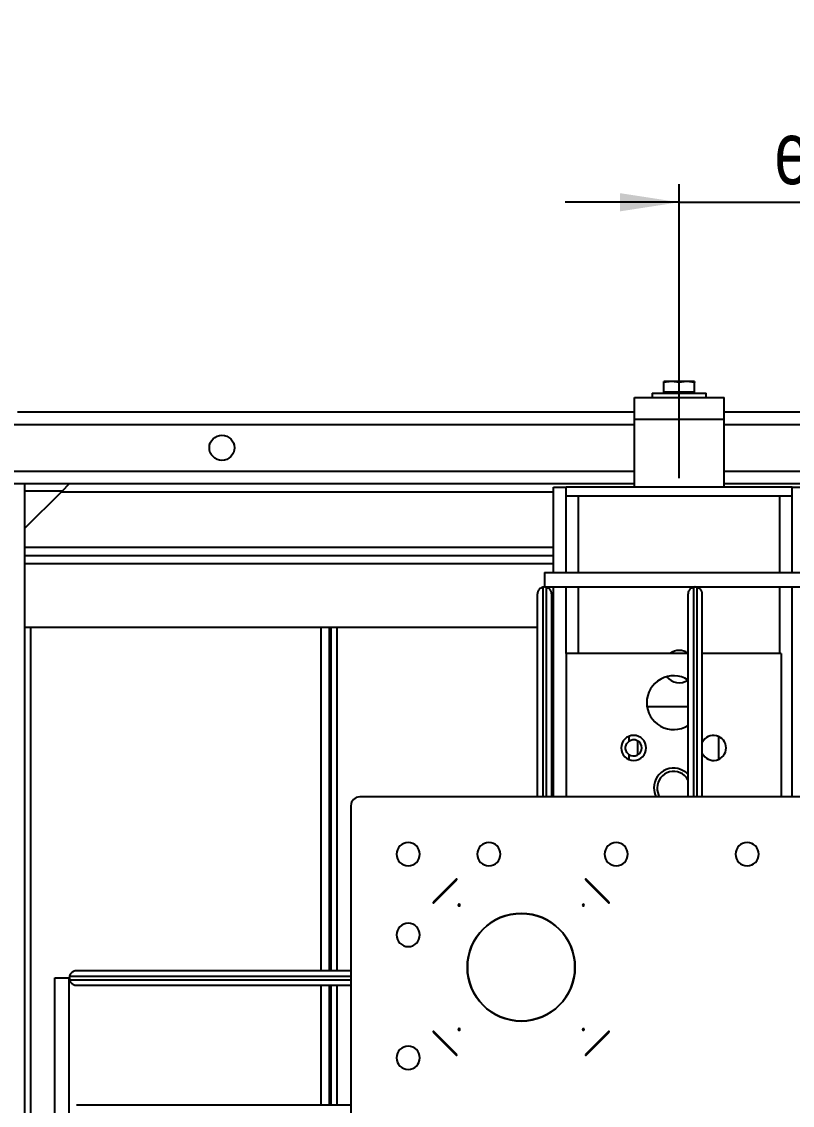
# Model space of a CAD drawing. Header units: millimetres. Extents: x -507 to 594, y -6 to 528.
# Drawn here: x 189.7 to 232.7, y 118.7 to 179.1 of the extents above; entities that cross this region are included whole.
import ezdxf

# ---------------------------------------------------------------- set-up
doc = ezdxf.new("R2010")
doc.units = ezdxf.units.MM
doc.layers.add('FORMAT', color=7, linetype='Continuous')
doc.styles.add('SLDTEXTSTYLE2', font='TXT', dxfattribs={"width": 0.75})
doc.styles.add('SLDTEXTSTYLE3', font='TXT', dxfattribs={"width": 0.694444, "bigfont": 'bigfont'})
doc.dimstyles.new('SLDDIMSTYLE2', dxfattribs={"dimtxt": 3.5, "dimasz": 3.302, "dimexe": 0, "dimexo": 0.0625, "dimgap": 0.875, "dimtad": 1, "dimlfac": 10, "dimrnd": 1e-09, "dimzin": 12, "dimdsep": 46, "dimtxsty": 'SLDTEXTSTYLE2', "dimsah": 1, "dimcen": 0.09, "dimadec": 0, "dimazin": 3, "dimtfac": 1, "dimtmove": 0, "dimatfit": 0, "dimfxl": 0, "dimfrac": 2, "dimtolj": 1, "dimtzin": 12, "dimarcsym": 0})

# ---------------------------------------------------------------- blocks, each defined once
blk = doc.blocks.new('_D_2')
at = {"layer": 'FORMAT'}
for p, q in [((226.381, 153.682), (226.381, 170.072)), ((278.381, 153.682), (278.381, 170.072)), ((226.381, 169.072), (220.031, 169.072)), ((226.381, 169.072), (278.381, 169.072)), ((278.381, 169.072), (284.731, 169.072))]:
    blk.add_line(p, q, dxfattribs=at)
for points in [[(226.381, 169.072), (223.079, 169.58), (223.079, 168.564)], [(278.381, 169.072), (281.683, 168.564), (281.683, 169.58)]]:
    blk.add_solid(points, dxfattribs=at)
at = {"layer": 'FORMAT', "char_height": 3.5, "attachment_point": 1}
for s, insert, style in [('370 ↔ 670', (240.996, 179.14), 'SLDTEXTSTYLE3'), ('entraxe / spacing', (231.697, 173.584), 'SLDTEXTSTYLE2')]:
    blk.add_mtext(s, dxfattribs=dict(at, insert=insert, style=style))

msp = doc.modelspace()

# ---------------------------------------------------------------- linework, layer by layer
at = {"color": 7, "linetype": 'Continuous', "lineweight": 25}
for p, q in [((225.956, 159.0723), (225.531, 159.0723)), ((225.531, 158.4923), (225.531, 159.0244)), ((226.806, 159.0723), (225.956, 159.0723)), ((226.381, 158.4923), (226.381, 159.0244)), ((227.231, 159.0244), (226.806, 159.0723)), ((227.231, 159.0723), (226.806, 159.0723)), ((227.231, 159.0723), (227.231, 159.0244)), ((227.231, 158.4923), (227.231, 159.0244)), ((224.881, 158.4323), (224.881, 158.1823)), ((224.881, 158.4323), (227.881, 158.4323)), ((226.381, 158.4923), (225.531, 158.4923)), ((225.6495, 158.4923), (225.6495, 158.4323)), ((227.231, 158.4923), (226.381, 158.4923)), ((227.1125, 158.4323), (227.1125, 158.4923)), ((227.881, 158.1823), (227.881, 158.4323)), ((223.881, 156.9823), (223.881, 158.1823)), ((223.881, 158.1823), (228.881, 158.1823)), ((228.881, 156.9823), (228.881, 158.1823)), ((189.481, 157.3823), (223.881, 157.3823)), ((228.881, 157.3823), (275.881, 157.3823)), ((223.881, 153.1823), (223.881, 156.9823)), ((223.881, 156.9823), (228.881, 156.9823)), ((228.881, 153.1823), (228.881, 156.9823)), ((189.181, 153.3823), (189.881, 153.3823)), ((189.881, 153.3823), (189.881, 68.3823)), ((189.881, 153.3823), (223.881, 153.3823)), ((191.931, 152.9323), (189.881, 150.8823)), ((192.381, 153.3823), (191.931, 152.9323)), ((219.381, 148.4209), (219.381, 153.1823)), ((219.381, 153.1823), (220.071, 153.1823)), ((232.691, 153.1823), (220.071, 153.1823)), ((220.071, 148.4209), (220.071, 153.1823)), ((228.881, 153.3823), (275.881, 153.3823)), ((232.691, 148.4209), (232.691, 153.1823)), ((232.691, 153.1823), (233.381, 153.1823)), ((232.691, 152.6823), (220.071, 152.6823)), ((189.881, 149.3823), (219.381, 149.3823)), ((218.871, 148.4209), (218.871, 147.6209)), ((218.871, 148.4209), (286.071, 148.4209)), ((218.771, 147.6082), (218.771, 135.9209)), ((218.871, 147.6209), (249.071, 147.6209)), ((218.971, 147.6082), (218.971, 135.9209)), ((219.381, 135.9209), (219.381, 147.6209)), ((220.071, 143.9209), (220.071, 147.6209)), ((227.171, 147.6082), (227.171, 135.9209)), ((227.371, 147.6082), (227.371, 135.9209)), ((232.691, 135.9209), (232.691, 147.6209)), ((218.471, 147.2209), (218.471, 135.9209)), ((219.271, 135.9209), (219.271, 147.2209)), ((226.871, 147.2209), (226.871, 135.9209)), ((227.671, 135.9209), (227.671, 147.2209)), ((189.881, 145.3823), (218.471, 145.3823)), ((206.881, 126.2209), (206.881, 145.3823)), ((206.981, 126.2209), (206.981, 145.3823)), ((219.271, 145.3823), (219.381, 145.3823)), ((220.071, 143.9209), (220.071, 135.9209)), ((226.871, 143.9209), (220.071, 143.9209)), ((232.071, 143.9209), (227.671, 143.9209)), ((232.071, 143.9209), (232.071, 135.9209)), ((224.5864, 140.9566), (226.871, 140.9566)), ((224.071, 138.2585), (224.071, 139.0382)), ((226.871, 135.9691), (226.8418, 135.9209)), ((208.071, 135.4209), (208.071, 85.4209)), ((295.571, 135.9209), (208.571, 135.9209)), ((213.9416, 131.3231), (212.6688, 130.0503)), ((212.7054, 130.0137), (213.9782, 131.2865)), ((221.1638, 131.2865), (222.4365, 130.0137)), ((222.4731, 130.0503), (221.2004, 131.3231)), ((214.0706, 129.9209), (214.071, 129.9209)), ((214.071, 129.9209), (214.071, 129.9213)), ((214.1417, 129.9209), (214.071, 129.9209)), ((214.071, 129.9209), (214.071, 129.8502)), ((221.0713, 129.9209), (221.0003, 129.9209)), ((191.571, 95.8209), (191.571, 125.8209)), ((191.571, 125.8209), (192.371, 125.8209)), ((192.371, 95.8209), (192.371, 125.8209)), ((192.3837, 125.9209), (208.071, 125.9209)), ((192.3837, 125.7209), (208.071, 125.7209)), ((208.071, 126.2209), (192.771, 126.2209)), ((192.771, 125.4209), (208.071, 125.4209)), ((206.881, 118.7209), (206.881, 125.4209)), ((206.981, 118.7209), (206.981, 125.4209)), ((212.6688, 122.7916), (213.9416, 121.5188)), ((213.9782, 121.5554), (212.7054, 122.8282)), ((214.071, 122.9917), (214.071, 122.9206)), ((222.4365, 122.8282), (221.1638, 121.5554)), ((221.2004, 121.5188), (222.4731, 122.7916)), ((208.071, 118.7209), (192.771, 118.7209))]:
    msp.add_line(p, q, dxfattribs=at)
at = {"color": 8, "linetype": 'Continuous', "lineweight": 25}
for p, q in [((188.781, 156.6823), (223.881, 156.6823)), ((228.881, 156.6823), (275.881, 156.6823)), ((186.181, 154.0823), (223.881, 154.0823)), ((228.881, 154.0823), (275.881, 154.0823)), ((189.881, 152.9823), (191.981, 152.9823)), ((191.931, 152.9323), (219.381, 152.9323)), ((220.771, 148.4209), (220.771, 152.6823)), ((231.991, 148.4209), (231.991, 152.6823)), ((189.881, 149.8323), (219.381, 149.8323)), ((189.881, 148.9323), (219.381, 148.9323)), ((220.771, 143.9209), (220.771, 147.6209)), ((231.991, 143.9209), (231.991, 147.6209)), ((190.2184, 73.1823), (190.2184, 145.3823)), ((206.4184, 126.2209), (206.4184, 145.3823)), ((207.3184, 126.2209), (207.3184, 145.3823)), ((223.571, 139.2931), (223.571, 139.008)), ((228.571, 139.2931), (228.571, 138.0036)), ((223.571, 138.2887), (223.571, 138.0036)), ((214.1463, 129.856), (214.071, 129.856)), ((221.076, 129.856), (220.9957, 129.856)), ((206.4184, 118.7209), (206.4184, 125.4209)), ((207.3184, 118.7209), (207.3184, 125.4209))]:
    msp.add_line(p, q, dxfattribs=at)
at = {"color": 7, "linetype": 'Continuous', "lineweight": 25}
for centre, radius in [((200.881, 155.3823), 0.7), ((217.571, 126.4209), 3)]:
    msp.add_circle(centre, radius, dxfattribs=at)
for centre, radius, start, end in [((218.871, 147.2209), 0.4, 75.522488, 104.477512), ((227.271, 147.2209), 0.4, 75.522488, 104.477512), ((226.381, 143.1823), 0.9, 90, 124.838075), ((226.381, 143.1823), 0.9, 57.013293, 90), ((226.071, 141.1709), 1.5, 57.332936, 180), ((226.381, 143.1823), 0.9, 218.755031, 302.986707), ((226.071, 141.1709), 1.5, 180, 302.230953), ((223.8436, 138.6483), 0.7, 0, 180), ((223.8436, 138.6483), 0.4513, 0, 127.161447), ((228.2984, 138.6483), 0.7, 0, 153.671539), ((223.8436, 138.6483), 0.7, 180, 0), ((223.8436, 138.6483), 0.4513, 232.838553, 0), ((228.2984, 138.6483), 0.7, 206.328461, 0), ((226.071, 136.4209), 1.1, 43.341758, 180), ((226.071, 136.4209), 0.9188, 29.459807, 180), ((226.071, 136.4209), 1.1, 180, 207.035692), ((226.071, 136.4209), 0.9188, 180, 212.969197), ((208.571, 135.4209), 0.5, 90, 180), ((211.271, 132.7209), 0.65, 0, 180), ((215.771, 132.7209), 0.65, 90, 180), ((215.771, 132.7209), 0.65, 0, 90), ((222.871, 132.7209), 0.65, 90, 180), ((222.871, 132.7209), 0.65, 0, 90), ((230.171, 132.7209), 0.65, 90, 180), ((230.171, 132.7209), 0.65, 0, 90), ((211.271, 132.7209), 0.65, 180, 0), ((215.771, 132.7209), 0.65, 180, 270), ((215.771, 132.7209), 0.65, 270, 0), ((222.871, 132.7209), 0.65, 180, 270), ((222.871, 132.7209), 0.65, 270, 0), ((230.171, 132.7209), 0.65, 180, 270), ((230.171, 132.7209), 0.65, 270, 0), ((213.9599, 131.3048), 0.0259, 315, 135), ((221.1821, 131.3048), 0.0259, 45, 225), ((212.6871, 130.032), 0.0259, 135, 315), ((214.1062, 129.8858), 0.05, 90, 270), ((214.1062, 129.8858), 0.05, 270, 90), ((221.0358, 129.8858), 0.05, 0, 180), ((222.4548, 130.032), 0.0259, 225, 45), ((217.571, 126.4209), 3, 90, 270), ((217.571, 126.4209), 3, 270, 90), ((221.0358, 129.8858), 0.05, 180, 0), ((211.271, 128.2209), 0.65, 0, 180), ((211.271, 128.2209), 0.65, 180, 0), ((192.771, 125.8209), 0.4, 165.522488, 194.477512), ((212.6871, 122.8099), 0.0259, 45, 225), ((214.1062, 122.9561), 0.05, 0, 180), ((214.1062, 122.9561), 0.05, 180, 0), ((221.0358, 122.9561), 0.05, 90, 270), ((221.0358, 122.9561), 0.05, 270, 90), ((222.4548, 122.8099), 0.0259, 315, 135), ((211.271, 121.3709), 0.65, 0, 180), ((213.9599, 121.5371), 0.0259, 225, 45), ((221.1821, 121.5371), 0.0259, 135, 315), ((211.271, 121.3709), 0.65, 180, 0)]:
    msp.add_arc(centre, radius, start, end, dxfattribs=at)
for points, knots in [([(225.956, 159.0723), (225.9206, 159.0716), (225.8496, 159.0704), (225.7432, 159.0604), (225.6368, 159.0455), (225.5663, 159.0314), (225.531, 159.0244)], [0, 0, 0, 0, 0.2485818, 0.4978112, 0.7486961, 1, 1, 1, 1]), ([(225.531, 159.0244), (225.531, 159.0314), (225.531, 159.0453), (225.531, 159.0603), (225.531, 159.0704), (225.531, 159.0716), (225.531, 159.0723)], [0, 0, 0, 0, 0.2488583, 0.49808, 0.7487234, 1, 1, 1, 1]), ([(226.381, 159.0244), (226.346, 159.0314), (226.2761, 159.0453), (226.1701, 159.0603), (226.0634, 159.0704), (225.9918, 159.0716), (225.956, 159.0723)], [0, 0, 0, 0, 0.24885833, 0.49808005, 0.74872337, 1, 1, 1, 1]), ([(226.806, 159.0723), (226.7706, 159.0716), (226.6996, 159.0704), (226.5932, 159.0604), (226.4868, 159.0455), (226.4163, 159.0314), (226.381, 159.0244)], [0, 0, 0, 0, 0.2485818, 0.4978112, 0.7486961, 1, 1, 1, 1]), ([(218.771, 147.6082), (218.7354, 147.5961), (218.6679, 147.5731), (218.5896, 147.5102), (218.5374, 147.4449), (218.5037, 147.3841), (218.4767, 147.3104), (218.4728, 147.2497), (218.471, 147.2209)], [0, 0, 0, 0, 0.2798083, 0.529641, 0.6508819, 0.7590737, 0.8859733, 1, 1, 1, 1]), ([(219.271, 147.2209), (219.2692, 147.2497), (219.2665, 147.2939), (219.2512, 147.3474), (219.2328, 147.3944), (219.2045, 147.4449), (219.1525, 147.5102), (219.074, 147.5731), (219.0066, 147.5961), (218.971, 147.6082)], [0, 0, 0, 0, 0.1139479, 0.1750301, 0.2412375, 0.3493056, 0.4705763, 0.7203065, 1, 1, 1, 1]), ([(227.171, 147.6082), (227.1354, 147.5961), (227.0679, 147.5731), (226.9896, 147.5102), (226.9374, 147.4449), (226.9037, 147.3841), (226.8767, 147.3104), (226.8728, 147.2497), (226.871, 147.2209)], [0, 0, 0, 0, 0.2798083, 0.529641, 0.6508819, 0.7590737, 0.8859733, 1, 1, 1, 1]), ([(227.671, 147.2209), (227.6692, 147.2497), (227.6665, 147.2939), (227.6512, 147.3474), (227.6328, 147.3944), (227.6045, 147.4449), (227.5525, 147.5102), (227.474, 147.5731), (227.4066, 147.5961), (227.371, 147.6082)], [0, 0, 0, 0, 0.1139479, 0.1750301, 0.2412375, 0.3493056, 0.4705763, 0.7203065, 1, 1, 1, 1]), ([(223.3923, 138.6483), (223.3946, 138.6831), (223.3993, 138.7533), (223.437, 138.8525), (223.4935, 138.9409), (223.5455, 138.9859), (223.571, 139.008)], [0, 0, 0, 0, 0.2504683, 0.5054449, 0.757824, 1, 1, 1, 1]), ([(223.571, 138.2887), (223.5455, 138.3108), (223.4934, 138.3558), (223.437, 138.4442), (223.3993, 138.5434), (223.3946, 138.6135), (223.3923, 138.6483)], [0, 0, 0, 0, 0.2427347, 0.4946965, 0.7492247, 1, 1, 1, 1]), ([(192.771, 126.2209), (192.7422, 126.2192), (192.6981, 126.2165), (192.6446, 126.2012), (192.5975, 126.1828), (192.547, 126.1545), (192.4817, 126.1024), (192.4189, 126.024), (192.3959, 125.9566), (192.3837, 125.9209)], [0, 0, 0, 0, 0.1139479, 0.1750301, 0.2412375, 0.3493056, 0.4705763, 0.7203065, 1, 1, 1, 1]), ([(192.3837, 125.7209), (192.3959, 125.6853), (192.4189, 125.6179), (192.4817, 125.5396), (192.547, 125.4873), (192.6078, 125.4536), (192.6815, 125.4267), (192.7423, 125.4228), (192.771, 125.4209)], [0, 0, 0, 0, 0.2798083, 0.529641, 0.6508819, 0.7590737, 0.8859733, 1, 1, 1, 1])]:
    msp.add_open_spline(points, degree=3, knots=knots, dxfattribs=at)

# ---------------------------------------------------------------- dimensions: what is measured, and where the dimension line sits
at = {"layer": 'FORMAT'}
dim = msp.add_linear_dim(base=(278.381, 169.0723), p1=(226.381, 152.6823), p2=(278.381, 152.6823), text='370 ↔ 670\\Pentraxe / spacing ', dimstyle='SLDDIMSTYLE2', dxfattribs=at)
dim.commit()
dim.dimension.update_dxf_attribs({"geometry": '_D_2', "text_midpoint": (252.381, 169.0723), "dimtype": 160})

doc.saveas('drawing.dxf')
